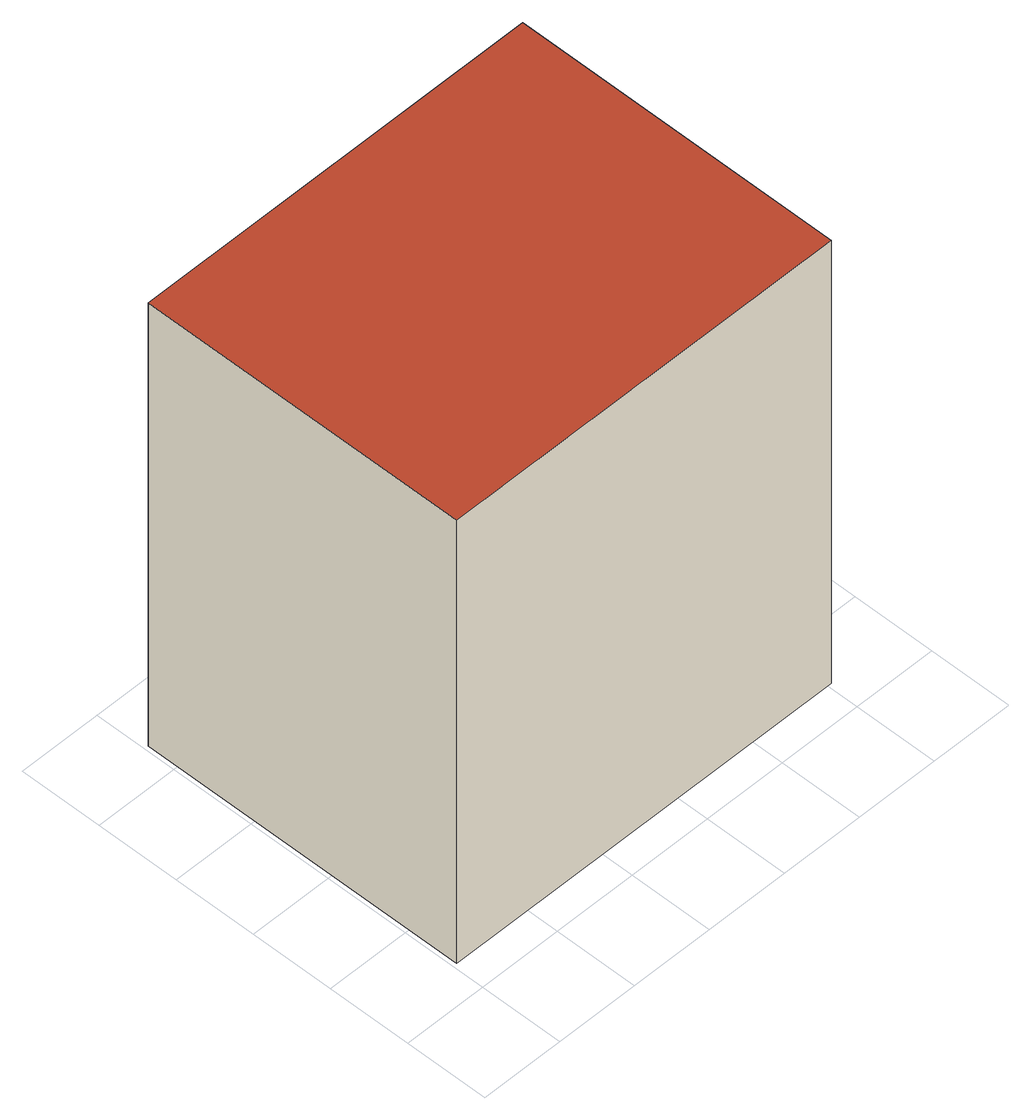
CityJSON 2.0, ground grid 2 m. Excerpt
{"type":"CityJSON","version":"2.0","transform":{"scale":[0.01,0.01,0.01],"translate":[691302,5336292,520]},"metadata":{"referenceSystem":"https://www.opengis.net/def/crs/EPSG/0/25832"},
"CityObjects":{
"building1":{"type":"Building","attributes":{"class":"1000","function":"1000","roofType":"1000","measuredHeight":12,"fixtureRole":"inside-clip"},"geometry":[{"type":"MultiSurface","lod":"2","boundaries":[[[0,1,2,3]],[[4,5,6,7]],[[7,6,0,3]],[[6,5,1,0]],[[5,4,2,1]],[[4,7,3,2]]],"semantics":{"surfaces":[{"type":"GroundSurface"},{"type":"RoofSurface"},{"type":"WallSurface"}],"values":[0,1,2,2,2,2]}}]}
},
"vertices":[
[1010,77,0],[1010,877,0],[10,877,0],[10,77,0],[10,877,1200],[1010,877,1200],[1010,77,1200],[10,77,1200]
]}
